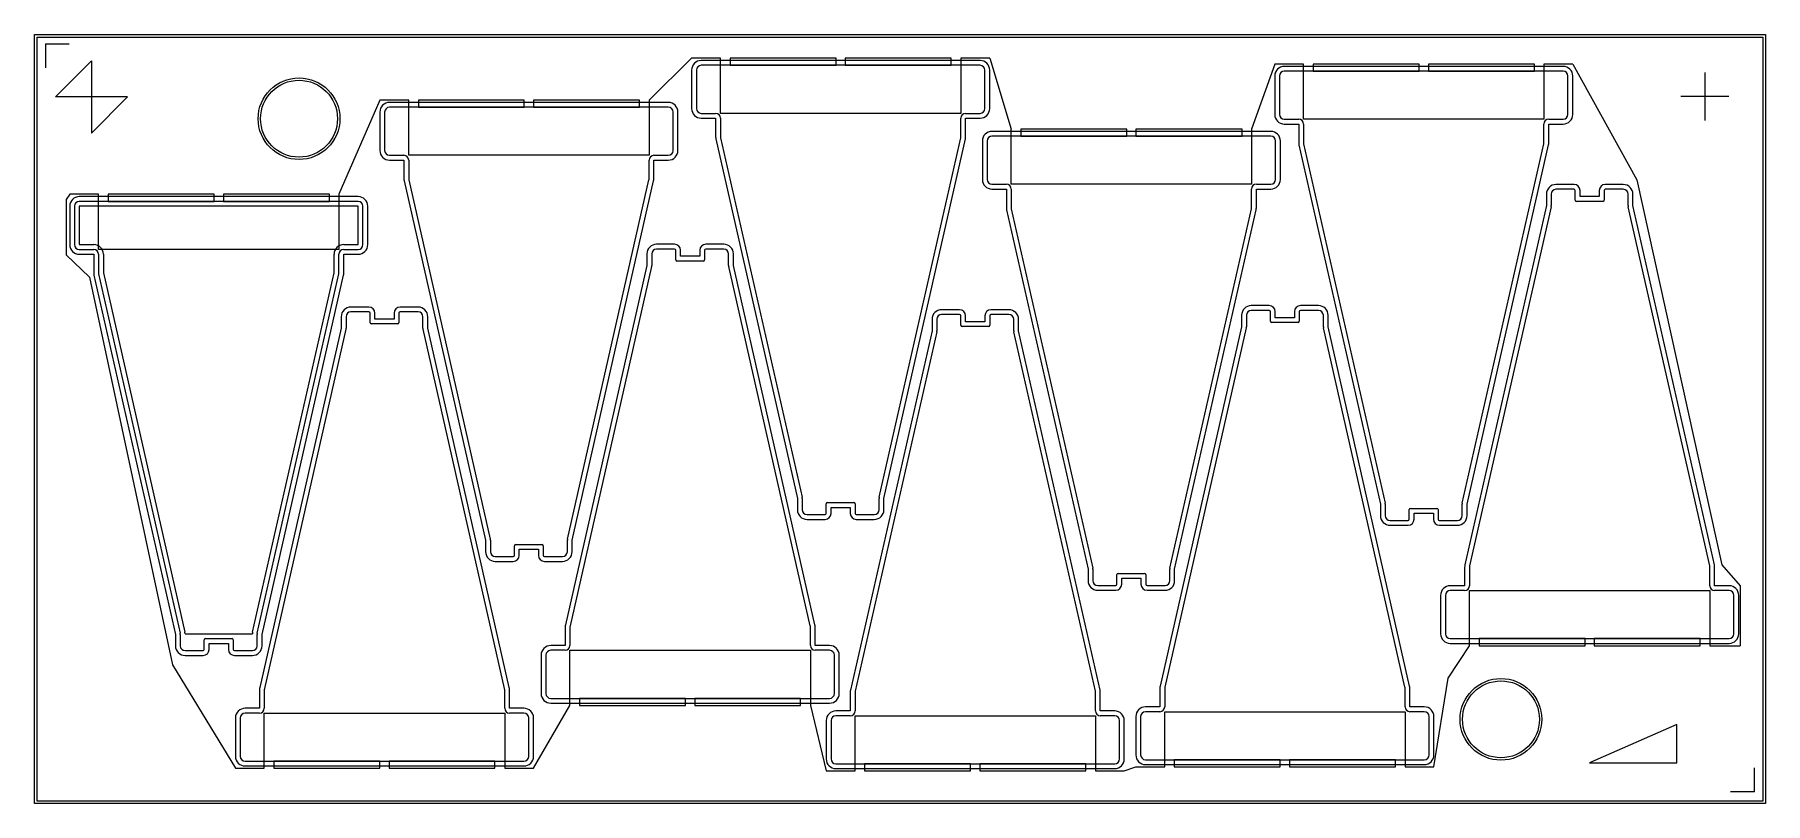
# Model space of a CAD drawing. Header units: millimetres. Extents: x 4.2 to 40.2, y 2.9 to 18.9.
import ezdxf

# ---------------------------------------------------------------- set-up
doc = ezdxf.new("R2010")
doc.units = ezdxf.units.MM
for name, color, linetype in [('CF_SHIELDS', 161, 'Continuous'), ('HOLES', 30, 'Continuous'), ('MARKERS', 1, 'Continuous'), ('OUTLINE', 50, 'Continuous'), ('pvdf', 120, 'Continuous'), ('PZT', 130, 'Continuous')]:
    doc.layers.add(name, color=color, linetype=linetype)

msp = doc.modelspace()

# ---------------------------------------------------------------- linework, layer by layer
at = {"layer": 'CF_SHIELDS'}
for p, q in [((17.868, 18.455), (16.983, 17.582)), ((18.468, 18.455), (17.868, 18.455)), ((18.468, 17.308), (18.468, 18.455)), ((18.671, 18.455), (18.671, 18.308)), ((20.872, 18.454), (18.671, 18.454)), ((20.872, 18.308), (20.872, 18.454)), ((23.269, 18.454), (21.064, 18.454)), ((21.064, 18.454), (21.064, 18.308)), ((23.269, 18.308), (23.269, 18.454)), ((24.068, 18.454), (23.468, 18.454)), ((23.468, 18.454), (23.468, 17.308)), ((24.068, 18.454), (24.515, 16.981)), ((18.671, 18.308), (20.872, 18.308)), ((21.064, 18.308), (23.269, 18.308)), ((29.996, 18.334), (29.515, 16.98)), ((30.596, 18.334), (29.996, 18.334)), ((30.596, 17.186), (30.596, 18.334)), ((30.799, 18.334), (30.799, 18.186)), ((33, 18.333), (30.799, 18.333)), ((30.799, 18.186), (33, 18.186)), ((33, 18.186), (33, 18.333)), ((35.397, 18.333), (33.192, 18.333)), ((33.192, 18.333), (33.192, 18.186)), ((33.192, 18.186), (35.397, 18.186)), ((35.397, 18.186), (35.397, 18.333)), ((36.196, 18.333), (35.596, 18.333)), ((35.596, 18.333), (35.596, 17.186)), ((36.196, 18.333), (37.528, 15.924)), ((11.383, 17.583), (10.532, 15.623)), ((11.983, 17.583), (11.383, 17.583)), ((11.983, 16.435), (11.983, 17.583)), ((12.185, 17.583), (12.185, 17.435)), ((14.387, 17.582), (12.185, 17.582)), ((12.185, 17.435), (14.387, 17.435)), ((14.387, 17.435), (14.387, 17.582)), ((16.784, 17.582), (14.579, 17.582)), ((14.579, 17.582), (14.579, 17.435)), ((14.579, 17.435), (16.784, 17.435)), ((16.784, 17.435), (16.784, 17.582)), ((16.983, 17.582), (16.983, 16.435)), ((23.468, 17.308), (18.468, 17.308)), ((24.515, 15.833), (24.515, 16.981)), ((24.717, 16.981), (24.717, 16.833)), ((26.919, 16.98), (24.717, 16.98)), ((26.919, 16.833), (26.919, 16.98)), ((29.316, 16.98), (27.111, 16.98)), ((27.111, 16.98), (27.111, 16.833)), ((29.316, 16.833), (29.316, 16.98)), ((29.515, 16.98), (29.515, 15.833)), ((35.596, 17.186), (30.596, 17.186)), ((24.717, 16.833), (26.919, 16.833)), ((27.111, 16.833), (29.316, 16.833)), ((16.983, 16.435), (11.983, 16.435)), ((37.528, 15.924), (39.294, 7.909)), ((4.932, 15.624), (4.858, 15.512)), ((4.858, 15.512), (4.858, 14.361)), ((5.532, 15.624), (4.932, 15.624)), ((5.532, 14.476), (5.532, 15.624)), ((5.734, 15.624), (5.734, 15.476)), ((7.936, 15.623), (5.734, 15.623)), ((7.936, 15.476), (7.936, 15.623)), ((10.333, 15.623), (8.128, 15.623)), ((8.128, 15.623), (8.128, 15.476)), ((10.333, 15.476), (10.333, 15.623)), ((10.532, 15.623), (10.532, 14.476)), ((29.515, 15.833), (24.515, 15.833)), ((5.734, 15.476), (7.936, 15.476)), ((8.128, 15.476), (10.333, 15.476)), ((10.532, 14.476), (5.532, 14.476)), ((4.858, 14.361), (5.345, 13.901)), ((5.345, 13.901), (7.073, 5.83)), ((39.294, 7.909), (39.68, 7.474)), ((34.047, 6.23), (34.047, 7.377)), ((34.047, 7.377), (39.047, 7.377)), ((39.047, 7.377), (39.047, 6.229)), ((39.68, 7.474), (39.68, 6.229)), ((15.338, 4.986), (15.338, 6.133)), ((15.338, 6.133), (20.338, 6.133)), ((20.338, 6.133), (20.338, 4.985)), ((33.607, 5.552), (34.047, 6.23)), ((36.451, 6.377), (34.246, 6.377)), ((34.246, 6.377), (34.246, 6.23)), ((34.246, 6.23), (36.451, 6.23)), ((36.451, 6.23), (36.451, 6.377)), ((38.844, 6.377), (36.643, 6.377)), ((36.643, 6.377), (36.643, 6.23)), ((36.643, 6.23), (38.844, 6.23)), ((38.844, 6.229), (38.844, 6.377)), ((39.047, 6.229), (39.647, 6.229)), ((39.647, 6.229), (39.68, 6.229)), ((7.073, 5.83), (8.38, 3.679)), ((33.308, 3.708), (33.607, 5.552)), ((17.743, 5.133), (15.538, 5.133)), ((15.538, 5.133), (15.538, 4.986)), ((17.743, 4.986), (17.743, 5.133)), ((20.136, 5.133), (17.934, 5.133)), ((17.934, 5.133), (17.934, 4.986)), ((20.136, 4.985), (20.136, 5.133)), ((8.98, 3.679), (8.98, 4.826)), ((8.98, 4.826), (13.98, 4.826)), ((13.98, 4.826), (13.98, 3.678)), ((14.58, 3.678), (15.338, 4.986)), ((15.538, 4.986), (17.743, 4.986)), ((17.934, 4.986), (20.136, 4.986)), ((20.338, 4.985), (20.668, 3.625)), ((21.268, 3.625), (21.268, 4.772)), ((21.268, 4.772), (26.268, 4.772)), ((26.268, 4.772), (26.268, 3.625)), ((27.708, 3.709), (27.708, 4.856)), ((27.708, 4.856), (32.708, 4.856)), ((32.708, 4.856), (32.708, 3.708)), ((8.38, 3.679), (8.98, 3.679)), ((11.384, 3.826), (9.179, 3.826)), ((9.179, 3.826), (9.179, 3.679)), ((9.179, 3.679), (11.384, 3.679)), ((11.384, 3.679), (11.384, 3.826)), ((13.777, 3.826), (11.576, 3.826)), ((11.576, 3.826), (11.576, 3.679)), ((11.576, 3.679), (13.777, 3.679)), ((13.777, 3.678), (13.777, 3.826)), ((13.98, 3.678), (14.58, 3.678)), ((20.668, 3.625), (21.268, 3.625)), ((23.672, 3.772), (21.467, 3.772)), ((21.467, 3.772), (21.467, 3.625)), ((21.467, 3.625), (23.672, 3.625)), ((23.672, 3.625), (23.672, 3.772)), ((26.065, 3.772), (23.864, 3.772)), ((23.864, 3.772), (23.864, 3.625)), ((23.864, 3.625), (26.065, 3.625)), ((26.065, 3.625), (26.065, 3.772)), ((26.268, 3.625), (26.868, 3.625)), ((26.868, 3.625), (27.108, 3.709)), ((27.108, 3.709), (27.708, 3.709)), ((30.113, 3.856), (27.908, 3.856)), ((27.908, 3.856), (27.908, 3.709)), ((27.908, 3.709), (30.113, 3.709)), ((30.113, 3.709), (30.113, 3.856)), ((32.506, 3.856), (30.304, 3.856)), ((30.304, 3.856), (30.304, 3.709)), ((30.304, 3.709), (32.506, 3.709)), ((32.506, 3.708), (32.506, 3.856)), ((32.708, 3.708), (33.308, 3.708))]:
    msp.add_line(p, q, dxfattribs=at)
at = {"layer": 'HOLES'}
for centre, radius in [((9.702, 17.197), 0.85), ((9.702, 17.197), 0.8), ((34.702, 4.697), 0.85), ((34.702, 4.697), 0.8)]:
    msp.add_circle(centre, radius, dxfattribs=at)
at = {"layer": 'MARKERS'}
for p, q in [((4.429, 18.755), (4.924, 18.755)), ((4.429, 18.755), (4.429, 18.253)), ((4.635, 17.65), (5.383, 18.399)), ((5.383, 18.399), (5.383, 16.899)), ((38.945, 18.157), (38.945, 17.157)), ((6.134, 17.65), (4.635, 17.65)), ((5.383, 16.899), (6.134, 17.65)), ((39.445, 17.657), (38.445, 17.657)), ((38.359, 4.589), (36.544, 3.789)), ((38.359, 3.789), (38.359, 4.589)), ((36.544, 3.789), (38.359, 3.789)), ((39.977, 3.188), (39.977, 3.688)), ((39.977, 3.188), (39.477, 3.188))]:
    msp.add_line(p, q, dxfattribs=at)
at = {"layer": 'OUTLINE'}
for points in [[(4.202, 18.947), (40.202, 18.947), (40.202, 2.947), (4.202, 2.947)], [(4.252, 18.897), (40.152, 18.897), (40.152, 2.997), (4.252, 2.997)]]:
    msp.add_lwpolyline(points, close=True, dxfattribs=at)
at = {"layer": 'pvdf', "linetype": 'Continuous', "lineweight": 25}
for p, q in [((5.132, 15.376), (5.132, 14.576)), ((10.932, 15.376), (5.132, 15.376)), ((10.932, 14.576), (10.932, 15.376)), ((5.132, 14.576), (5.432, 14.576)), ((10.632, 14.576), (10.932, 14.576)), ((5.632, 14.376), (5.632, 13.987)), ((10.432, 13.987), (10.432, 14.376)), ((5.632, 13.987), (7.327, 6.509)), ((8.737, 6.509), (10.432, 13.987)), ((7.331, 6.476), (8.732, 6.476))]:
    msp.add_line(p, q, dxfattribs=at)
for centre, start, end in [((5.432, 14.376), 0, 90), ((10.632, 14.376), 90, 180), ((7.132, 6.465), 3.2078, 12.7712), ((8.932, 6.465), 167.2288, 176.7922)]:
    msp.add_arc(centre, 0.2, start, end, dxfattribs=at)
at = {"layer": 'PZT', "linetype": 'Continuous', "lineweight": 25}
for p, q in [((23.868, 18.408), (18.068, 18.408)), ((17.868, 18.208), (17.868, 17.408)), ((17.968, 18.208), (17.968, 17.408)), ((23.868, 18.308), (18.068, 18.308)), ((23.968, 17.408), (23.968, 18.208)), ((24.068, 17.408), (24.068, 18.208)), ((29.996, 18.086), (29.996, 17.286)), ((30.096, 18.086), (30.096, 17.286)), ((35.996, 18.286), (30.196, 18.286)), ((35.996, 18.186), (30.196, 18.186)), ((36.096, 17.286), (36.096, 18.086)), ((36.196, 17.286), (36.196, 18.086)), ((11.383, 17.335), (11.383, 16.535)), ((11.483, 17.335), (11.483, 16.535)), ((17.383, 17.535), (11.583, 17.535)), ((17.383, 17.435), (11.583, 17.435)), ((17.483, 16.535), (17.483, 17.335)), ((17.583, 16.535), (17.583, 17.335)), ((18.068, 17.308), (18.368, 17.308)), ((23.568, 17.308), (23.868, 17.308)), ((18.068, 17.208), (18.368, 17.208)), ((18.368, 17.208), (18.368, 16.819)), ((18.468, 17.208), (18.468, 16.819)), ((23.468, 16.819), (23.468, 17.208)), ((23.568, 17.208), (23.868, 17.208)), ((23.568, 16.819), (23.568, 17.208)), ((29.915, 16.933), (24.115, 16.933)), ((30.196, 17.186), (30.496, 17.186)), ((30.196, 17.086), (30.496, 17.086)), ((30.496, 17.086), (30.496, 16.698)), ((30.596, 17.086), (30.596, 16.698)), ((35.596, 16.698), (35.596, 17.086)), ((35.696, 17.186), (35.996, 17.186)), ((35.696, 17.086), (35.996, 17.086)), ((35.696, 16.698), (35.696, 17.086)), ((18.373, 16.775), (20.068, 9.296)), ((18.471, 16.797), (20.166, 9.318)), ((21.771, 9.318), (23.466, 16.797)), ((21.868, 9.296), (23.563, 16.775)), ((23.915, 16.733), (23.915, 15.933)), ((24.015, 16.733), (24.015, 15.933)), ((29.915, 16.833), (24.115, 16.833)), ((30.015, 15.933), (30.015, 16.733)), ((30.115, 15.933), (30.115, 16.733)), ((30.501, 16.653), (32.196, 9.175)), ((30.598, 16.675), (32.293, 9.197)), ((33.898, 9.197), (35.593, 16.675)), ((33.996, 9.175), (35.691, 16.653)), ((11.583, 16.435), (11.883, 16.435)), ((11.583, 16.335), (11.883, 16.335)), ((11.883, 16.335), (11.883, 15.946)), ((11.983, 16.335), (11.983, 15.946)), ((16.983, 15.946), (16.983, 16.335)), ((17.083, 16.435), (17.383, 16.435)), ((17.083, 16.335), (17.383, 16.335)), ((17.083, 15.946), (17.083, 16.335)), ((11.888, 15.902), (13.583, 8.424)), ((11.985, 15.924), (13.68, 8.446)), ((15.285, 8.446), (16.98, 15.924)), ((15.383, 8.424), (17.078, 15.902)), ((10.932, 15.576), (5.132, 15.576)), ((24.115, 15.833), (24.415, 15.833)), ((24.115, 15.733), (24.415, 15.733)), ((24.415, 15.733), (24.415, 15.344)), ((24.515, 15.733), (24.515, 15.344)), ((29.515, 15.344), (29.515, 15.733)), ((29.615, 15.833), (29.915, 15.833)), ((29.615, 15.733), (29.915, 15.733)), ((29.615, 15.344), (29.615, 15.733)), ((35.647, 15.627), (35.647, 15.388)), ((35.747, 15.627), (35.747, 15.388)), ((36.222, 15.827), (35.847, 15.827)), ((36.222, 15.727), (35.847, 15.727)), ((36.247, 15.502), (36.247, 15.702)), ((36.347, 15.577), (36.347, 15.702)), ((36.747, 15.577), (36.347, 15.577)), ((36.747, 15.702), (36.747, 15.577)), ((36.847, 15.702), (36.847, 15.502)), ((37.247, 15.827), (36.872, 15.827)), ((37.247, 15.727), (36.872, 15.727)), ((37.347, 15.388), (37.347, 15.627)), ((37.447, 15.388), (37.447, 15.627)), ((4.932, 15.376), (4.932, 14.576)), ((5.032, 15.376), (5.032, 14.576)), ((10.932, 15.476), (5.132, 15.476)), ((11.032, 14.576), (11.032, 15.376)), ((11.132, 14.576), (11.132, 15.376)), ((24.42, 15.3), (26.115, 7.822)), ((24.517, 15.322), (26.212, 7.844)), ((27.817, 7.844), (29.512, 15.322)), ((27.915, 7.822), (29.61, 15.3)), ((35.647, 15.388), (33.952, 7.91)), ((35.744, 15.366), (34.049, 7.888)), ((36.822, 15.477), (36.272, 15.477)), ((39.044, 7.888), (37.349, 15.366)), ((39.142, 7.91), (37.447, 15.388)), ((5.132, 14.476), (5.432, 14.476)), ((10.632, 14.476), (10.932, 14.476)), ((17.513, 14.583), (17.138, 14.583)), ((17.513, 14.483), (17.138, 14.483)), ((17.538, 14.258), (17.538, 14.458)), ((17.638, 14.333), (17.638, 14.458)), ((18.038, 14.458), (18.038, 14.333)), ((18.138, 14.458), (18.138, 14.258)), ((18.538, 14.583), (18.163, 14.583)), ((18.538, 14.483), (18.163, 14.483)), ((5.132, 14.376), (5.432, 14.376)), ((5.432, 14.376), (5.432, 13.987)), ((5.532, 14.376), (5.532, 13.987)), ((10.532, 13.987), (10.532, 14.376)), ((10.632, 14.376), (10.932, 14.376)), ((10.632, 13.987), (10.632, 14.376)), ((16.938, 14.144), (15.243, 6.666)), ((17.036, 14.122), (15.341, 6.644)), ((16.938, 14.383), (16.938, 14.144)), ((17.038, 14.383), (17.038, 14.144)), ((18.113, 14.233), (17.563, 14.233)), ((18.038, 14.333), (17.638, 14.333)), ((18.638, 14.144), (18.638, 14.383)), ((20.336, 6.644), (18.641, 14.122)), ((18.738, 14.144), (18.738, 14.383)), ((20.433, 6.666), (18.738, 14.144)), ((5.437, 13.943), (7.132, 6.465)), ((5.534, 13.965), (7.229, 6.487)), ((8.834, 6.487), (10.529, 13.965)), ((8.932, 6.465), (10.627, 13.943)), ((10.58, 13.076), (10.58, 12.837)), ((10.68, 13.076), (10.68, 12.837)), ((11.155, 13.276), (10.78, 13.276)), ((11.155, 13.176), (10.78, 13.176)), ((11.18, 12.951), (11.18, 13.151)), ((11.28, 13.026), (11.28, 13.151)), ((11.68, 13.026), (11.28, 13.026)), ((11.68, 13.151), (11.68, 13.026)), ((11.78, 13.151), (11.78, 12.951)), ((12.18, 13.276), (11.805, 13.276)), ((12.18, 13.176), (11.805, 13.176)), ((12.28, 12.837), (12.28, 13.076)), ((12.38, 12.837), (12.38, 13.076)), ((22.868, 13.022), (22.868, 12.783)), ((22.968, 13.022), (22.968, 12.783)), ((23.443, 13.222), (23.068, 13.222)), ((23.443, 13.122), (23.068, 13.122)), ((23.468, 12.897), (23.468, 13.097)), ((23.568, 12.972), (23.568, 13.097)), ((23.968, 12.972), (23.568, 12.972)), ((23.968, 13.097), (23.968, 12.972)), ((24.068, 13.097), (24.068, 12.897)), ((24.468, 13.222), (24.093, 13.222)), ((24.468, 13.122), (24.093, 13.122)), ((24.568, 12.783), (24.568, 13.022)), ((24.668, 12.783), (24.668, 13.022)), ((29.308, 13.106), (29.308, 12.867)), ((29.408, 13.106), (29.408, 12.867)), ((29.883, 13.306), (29.508, 13.306)), ((29.883, 13.206), (29.508, 13.206)), ((29.908, 12.981), (29.908, 13.181)), ((30.008, 13.056), (30.008, 13.181)), ((30.408, 13.056), (30.008, 13.056)), ((30.408, 13.181), (30.408, 13.056)), ((30.508, 13.181), (30.508, 12.981)), ((30.908, 13.306), (30.533, 13.306)), ((30.908, 13.206), (30.533, 13.206)), ((31.008, 12.867), (31.008, 13.106)), ((31.108, 12.867), (31.108, 13.106)), ((10.58, 12.837), (8.885, 5.359)), ((10.677, 12.815), (8.982, 5.337)), ((11.755, 12.926), (11.205, 12.926)), ((13.977, 5.337), (12.282, 12.815)), ((14.075, 5.359), (12.38, 12.837)), ((22.868, 12.783), (21.173, 5.305)), ((22.966, 12.761), (21.271, 5.283)), ((24.043, 12.872), (23.493, 12.872)), ((26.266, 5.283), (24.571, 12.761)), ((26.363, 5.305), (24.668, 12.783)), ((29.308, 12.867), (27.613, 5.389)), ((29.406, 12.845), (27.711, 5.367)), ((30.483, 12.956), (29.933, 12.956)), ((32.706, 5.367), (31.011, 12.845)), ((32.803, 5.389), (31.108, 12.867)), ((20.068, 9.296), (20.068, 9.058)), ((20.168, 9.296), (20.168, 9.058)), ((20.668, 8.983), (20.668, 9.183)), ((20.693, 9.208), (21.243, 9.208)), ((20.768, 9.108), (21.168, 9.108)), ((20.768, 8.983), (20.768, 9.108)), ((21.168, 9.108), (21.168, 8.983)), ((21.268, 9.183), (21.268, 8.983)), ((21.768, 9.058), (21.768, 9.296)), ((21.868, 9.058), (21.868, 9.296)), ((32.196, 9.175), (32.196, 8.936)), ((32.296, 9.175), (32.296, 8.936)), ((32.796, 8.861), (32.796, 9.061)), ((32.821, 9.086), (33.371, 9.086)), ((33.396, 9.061), (33.396, 8.861)), ((33.896, 8.936), (33.896, 9.175)), ((33.996, 8.936), (33.996, 9.175)), ((20.268, 8.958), (20.643, 8.958)), ((20.268, 8.858), (20.643, 8.858)), ((21.293, 8.958), (21.668, 8.958)), ((21.293, 8.858), (21.668, 8.858)), ((32.396, 8.836), (32.771, 8.836)), ((32.396, 8.736), (32.771, 8.736)), ((32.896, 8.986), (33.296, 8.986)), ((32.896, 8.861), (32.896, 8.986)), ((33.296, 8.986), (33.296, 8.861)), ((33.421, 8.836), (33.796, 8.836)), ((33.421, 8.736), (33.796, 8.736)), ((13.583, 8.424), (13.583, 8.185)), ((13.683, 8.424), (13.683, 8.185)), ((14.183, 8.11), (14.183, 8.31)), ((14.208, 8.335), (14.758, 8.335)), ((14.783, 8.31), (14.783, 8.11)), ((15.283, 8.185), (15.283, 8.424)), ((15.383, 8.185), (15.383, 8.424)), ((13.783, 8.085), (14.158, 8.085)), ((13.783, 7.985), (14.158, 7.985)), ((14.283, 8.235), (14.683, 8.235)), ((14.283, 8.11), (14.283, 8.235)), ((14.683, 8.235), (14.683, 8.11)), ((14.808, 8.085), (15.183, 8.085)), ((14.808, 7.985), (15.183, 7.985)), ((26.115, 7.822), (26.115, 7.583)), ((26.215, 7.822), (26.215, 7.583)), ((26.715, 7.508), (26.715, 7.708)), ((26.74, 7.733), (27.29, 7.733)), ((26.815, 7.633), (27.215, 7.633)), ((26.815, 7.508), (26.815, 7.633)), ((27.215, 7.633), (27.215, 7.508)), ((27.315, 7.708), (27.315, 7.508)), ((27.815, 7.583), (27.815, 7.822)), ((27.915, 7.583), (27.915, 7.822)), ((33.947, 7.866), (33.947, 7.477)), ((34.047, 7.866), (34.047, 7.477)), ((39.047, 7.477), (39.047, 7.866)), ((39.147, 7.477), (39.147, 7.866)), ((26.315, 7.483), (26.69, 7.483)), ((26.315, 7.383), (26.69, 7.383)), ((27.34, 7.483), (27.715, 7.483)), ((27.34, 7.383), (27.715, 7.383)), ((33.447, 7.277), (33.447, 6.477)), ((33.547, 7.277), (33.547, 6.477)), ((33.947, 7.477), (33.647, 7.477)), ((33.947, 7.377), (33.647, 7.377)), ((39.447, 7.477), (39.147, 7.477)), ((39.447, 7.377), (39.147, 7.377)), ((39.547, 6.477), (39.547, 7.277)), ((39.647, 6.477), (39.647, 7.277)), ((15.238, 6.622), (15.238, 6.233)), ((15.338, 6.622), (15.338, 6.233)), ((20.338, 6.233), (20.338, 6.622)), ((20.438, 6.233), (20.438, 6.622)), ((7.132, 6.465), (7.132, 6.226)), ((7.232, 6.465), (7.232, 6.226)), ((7.332, 6.126), (7.707, 6.126)), ((7.732, 6.151), (7.732, 6.351)), ((7.757, 6.376), (8.307, 6.376)), ((7.832, 6.276), (8.232, 6.276)), ((7.832, 6.151), (7.832, 6.276)), ((8.232, 6.276), (8.232, 6.151)), ((8.332, 6.351), (8.332, 6.151)), ((8.357, 6.126), (8.732, 6.126)), ((8.832, 6.226), (8.832, 6.465)), ((8.932, 6.226), (8.932, 6.465)), ((15.238, 6.233), (14.938, 6.233)), ((15.238, 6.133), (14.938, 6.133)), ((20.738, 6.233), (20.438, 6.233)), ((20.738, 6.133), (20.438, 6.133)), ((33.647, 6.377), (39.447, 6.377)), ((33.647, 6.277), (39.447, 6.277)), ((7.332, 6.026), (7.707, 6.026)), ((8.357, 6.026), (8.732, 6.026)), ((14.738, 6.033), (14.738, 5.233)), ((14.838, 6.033), (14.838, 5.233)), ((20.838, 5.233), (20.838, 6.033)), ((20.938, 5.233), (20.938, 6.033)), ((8.88, 5.315), (8.88, 4.926)), ((8.98, 5.315), (8.98, 4.926)), ((13.98, 4.926), (13.98, 5.315)), ((14.08, 4.926), (14.08, 5.315)), ((14.938, 5.133), (20.738, 5.133)), ((21.168, 5.261), (21.168, 4.872)), ((21.268, 5.261), (21.268, 4.872)), ((26.268, 4.872), (26.268, 5.261)), ((26.368, 4.872), (26.368, 5.261)), ((27.608, 5.345), (27.608, 4.956)), ((27.708, 5.345), (27.708, 4.956)), ((32.708, 4.956), (32.708, 5.345)), ((32.808, 4.956), (32.808, 5.345)), ((8.38, 4.726), (8.38, 3.926)), ((8.48, 4.726), (8.48, 3.926)), ((8.88, 4.926), (8.58, 4.926)), ((8.88, 4.826), (8.58, 4.826)), ((14.38, 4.926), (14.08, 4.926)), ((14.38, 4.826), (14.08, 4.826)), ((14.48, 3.926), (14.48, 4.726)), ((14.58, 3.926), (14.58, 4.726)), ((14.938, 5.033), (20.738, 5.033)), ((21.168, 4.872), (20.868, 4.872)), ((21.168, 4.772), (20.868, 4.772)), ((26.668, 4.872), (26.368, 4.872)), ((26.668, 4.772), (26.368, 4.772)), ((27.108, 4.756), (27.108, 3.956)), ((27.208, 4.756), (27.208, 3.956)), ((27.608, 4.956), (27.308, 4.956)), ((27.608, 4.856), (27.308, 4.856)), ((33.108, 4.956), (32.808, 4.956)), ((33.108, 4.856), (32.808, 4.856)), ((33.208, 3.956), (33.208, 4.756)), ((33.308, 3.956), (33.308, 4.756)), ((20.668, 4.672), (20.668, 3.872)), ((20.768, 4.672), (20.768, 3.872)), ((26.768, 3.872), (26.768, 4.672)), ((26.868, 3.872), (26.868, 4.672)), ((8.58, 3.826), (14.38, 3.826)), ((8.58, 3.726), (14.38, 3.726)), ((20.868, 3.772), (26.668, 3.772)), ((20.868, 3.672), (26.668, 3.672)), ((27.308, 3.856), (33.108, 3.856)), ((27.308, 3.756), (33.108, 3.756))]:
    msp.add_line(p, q, dxfattribs=at)
for centre, radius, start, end in [((18.068, 18.208), 0.2, 90, 180), ((23.868, 18.208), 0.2, 0, 90), ((18.068, 18.208), 0.1, 90, 180), ((23.868, 18.208), 0.1, 0, 90), ((30.196, 18.086), 0.2, 90, 180), ((30.196, 18.086), 0.1, 90, 180), ((35.996, 18.086), 0.2, 0, 90), ((35.996, 18.086), 0.1, 0, 90), ((11.583, 17.335), 0.2, 90, 180), ((11.583, 17.335), 0.1, 90, 180), ((17.383, 17.335), 0.2, 0, 90), ((17.383, 17.335), 0.1, 0, 90), ((18.068, 17.408), 0.2, 180, 270), ((18.068, 17.408), 0.1, 180, 270), ((18.368, 17.208), 0.1, 0, 90), ((23.568, 17.208), 0.1, 90, 180), ((23.868, 17.408), 0.1, 270, 0), ((23.868, 17.408), 0.2, 270, 0), ((30.196, 17.286), 0.2, 180, 270), ((30.196, 17.286), 0.1, 180, 270), ((35.996, 17.286), 0.1, 270, 0), ((35.996, 17.286), 0.2, 270, 0), ((24.115, 16.733), 0.2, 90, 180), ((29.915, 16.733), 0.2, 0, 90), ((30.496, 17.086), 0.1, 0, 90), ((35.696, 17.086), 0.1, 90, 180), ((18.568, 16.819), 0.2, 180, 192.7712), ((18.568, 16.819), 0.1, 180, 192.7712), ((23.368, 16.819), 0.1, 347.2288, 0), ((23.368, 16.819), 0.2, 347.2288, 0), ((24.115, 16.733), 0.1, 90, 180), ((29.915, 16.733), 0.1, 0, 90), ((30.696, 16.698), 0.2, 180, 192.7712), ((30.696, 16.698), 0.1, 180, 192.7712), ((35.496, 16.698), 0.1, 347.2288, 0), ((35.496, 16.698), 0.2, 347.2288, 0), ((11.583, 16.535), 0.2, 180, 270), ((11.583, 16.535), 0.1, 180, 270), ((11.883, 16.335), 0.1, 0, 90), ((17.083, 16.335), 0.1, 90, 180), ((17.383, 16.535), 0.1, 270, 0), ((17.383, 16.535), 0.2, 270, 0), ((12.083, 15.946), 0.2, 180, 192.7712), ((12.083, 15.946), 0.1, 180, 192.7712), ((16.883, 15.946), 0.1, 347.2288, 0), ((16.883, 15.946), 0.2, 347.2288, 0), ((24.115, 15.933), 0.2, 180, 270), ((24.115, 15.933), 0.1, 180, 270), ((29.915, 15.933), 0.1, 270, 0), ((29.915, 15.933), 0.2, 270, 0), ((5.132, 15.376), 0.2, 90, 180), ((10.932, 15.376), 0.2, 0, 90), ((24.415, 15.733), 0.1, 0, 90), ((29.615, 15.733), 0.1, 90, 180), ((35.847, 15.627), 0.2, 90, 180), ((35.847, 15.627), 0.1, 90, 180), ((36.222, 15.702), 0.125, 0, 90), ((36.222, 15.702), 0.025, 0, 90), ((36.272, 15.502), 0.025, 180, 270), ((36.872, 15.702), 0.125, 90, 180), ((36.822, 15.502), 0.025, 270, 0), ((36.872, 15.702), 0.025, 90, 180), ((37.247, 15.627), 0.2, 0, 90), ((37.247, 15.627), 0.1, 0, 90), ((5.132, 15.376), 0.1, 90, 180), ((10.932, 15.376), 0.1, 0, 90), ((24.615, 15.344), 0.2, 180, 192.7712), ((24.615, 15.344), 0.1, 180, 192.7712), ((29.415, 15.344), 0.1, 347.2288, 0), ((29.415, 15.344), 0.2, 347.2288, 0), ((35.647, 15.388), 0.1, 347.2288, 0), ((37.447, 15.388), 0.1, 180, 192.7712), ((5.132, 14.576), 0.2, 180, 270), ((5.132, 14.576), 0.1, 180, 270), ((5.432, 14.376), 0.1, 0, 90), ((10.632, 14.376), 0.1, 90, 180), ((10.932, 14.576), 0.1, 270, 0), ((10.932, 14.576), 0.2, 270, 0), ((17.138, 14.383), 0.2, 90, 180), ((17.138, 14.383), 0.1, 90, 180), ((17.513, 14.458), 0.125, 0, 90), ((17.513, 14.458), 0.025, 0, 90), ((18.163, 14.458), 0.125, 90, 180), ((18.163, 14.458), 0.025, 90, 180), ((18.538, 14.383), 0.2, 0, 90), ((18.538, 14.383), 0.1, 0, 90), ((16.938, 14.144), 0.1, 347.2288, 0), ((17.563, 14.258), 0.025, 180, 270), ((18.113, 14.258), 0.025, 270, 0), ((18.738, 14.144), 0.1, 180, 192.7712), ((5.632, 13.987), 0.2, 180, 192.7712), ((5.632, 13.987), 0.1, 180, 192.7712), ((10.432, 13.987), 0.1, 347.2288, 0), ((10.432, 13.987), 0.2, 347.2288, 0), ((10.78, 13.076), 0.2, 90, 180), ((10.78, 13.076), 0.1, 90, 180), ((11.155, 13.151), 0.125, 0, 90), ((11.155, 13.151), 0.025, 0, 90), ((11.805, 13.151), 0.125, 90, 180), ((11.805, 13.151), 0.025, 90, 180), ((12.18, 13.076), 0.2, 0, 90), ((12.18, 13.076), 0.1, 0, 90), ((23.068, 13.022), 0.2, 90, 180), ((23.068, 13.022), 0.1, 90, 180), ((23.443, 13.097), 0.125, 0, 90), ((23.443, 13.097), 0.025, 0, 90), ((24.093, 13.097), 0.125, 90, 180), ((24.093, 13.097), 0.025, 90, 180), ((24.468, 13.022), 0.2, 0, 90), ((24.468, 13.022), 0.1, 0, 90), ((29.508, 13.106), 0.2, 90, 180), ((29.508, 13.106), 0.1, 90, 180), ((29.883, 13.181), 0.125, 0, 90), ((29.883, 13.181), 0.025, 0, 90), ((29.933, 12.981), 0.025, 180, 270), ((30.533, 13.181), 0.125, 90, 180), ((30.483, 12.981), 0.025, 270, 0), ((30.533, 13.181), 0.025, 90, 180), ((30.908, 13.106), 0.2, 0, 90), ((30.908, 13.106), 0.1, 0, 90), ((10.58, 12.837), 0.1, 347.2288, 0), ((11.205, 12.951), 0.025, 180, 270), ((11.755, 12.951), 0.025, 270, 0), ((12.38, 12.837), 0.1, 180, 192.7712), ((22.868, 12.783), 0.1, 347.2288, 0), ((23.493, 12.897), 0.025, 180, 270), ((24.043, 12.897), 0.025, 270, 0), ((24.668, 12.783), 0.1, 180, 192.7712), ((29.308, 12.867), 0.1, 347.2288, 0), ((31.108, 12.867), 0.1, 180, 192.7712), ((20.268, 9.058), 0.2, 180, 270), ((20.068, 9.296), 0.1, 0, 12.7712), ((20.268, 9.058), 0.1, 180, 270), ((20.693, 9.183), 0.025, 90, 180), ((21.243, 9.183), 0.025, 0, 90), ((21.668, 9.058), 0.1, 270, 0), ((21.668, 9.058), 0.2, 270, 0), ((21.868, 9.296), 0.1, 167.2288, 180), ((32.196, 9.175), 0.1, 0, 12.7712), ((32.821, 9.061), 0.025, 90, 180), ((33.371, 9.061), 0.025, 0, 90), ((33.996, 9.175), 0.1, 167.2288, 180), ((20.643, 8.983), 0.025, 270, 0), ((20.643, 8.983), 0.125, 270, 0), ((21.293, 8.983), 0.125, 180, 270), ((21.293, 8.983), 0.025, 180, 270), ((32.396, 8.936), 0.2, 180, 270), ((32.396, 8.936), 0.1, 180, 270), ((32.771, 8.861), 0.025, 270, 0), ((32.771, 8.861), 0.125, 270, 0), ((33.421, 8.861), 0.125, 180, 270), ((33.421, 8.861), 0.025, 180, 270), ((33.796, 8.936), 0.1, 270, 0), ((33.796, 8.936), 0.2, 270, 0), ((13.583, 8.424), 0.1, 0, 12.7712), ((14.208, 8.31), 0.025, 90, 180), ((14.758, 8.31), 0.025, 0, 90), ((15.383, 8.424), 0.1, 167.2288, 180), ((13.783, 8.185), 0.2, 180, 270), ((13.783, 8.185), 0.1, 180, 270), ((14.158, 8.11), 0.025, 270, 0), ((14.158, 8.11), 0.125, 270, 0), ((14.808, 8.11), 0.125, 180, 270), ((14.808, 8.11), 0.025, 180, 270), ((15.183, 8.185), 0.1, 270, 0), ((15.183, 8.185), 0.2, 270, 0), ((26.315, 7.583), 0.2, 180, 270), ((26.115, 7.822), 0.1, 0, 12.7712), ((26.315, 7.583), 0.1, 180, 270), ((26.74, 7.708), 0.025, 90, 180), ((27.29, 7.708), 0.025, 0, 90), ((27.715, 7.583), 0.1, 270, 0), ((27.715, 7.583), 0.2, 270, 0), ((27.915, 7.822), 0.1, 167.2288, 180), ((34.147, 7.866), 0.2, 167.2288, 180), ((34.147, 7.866), 0.1, 167.2288, 180), ((38.947, 7.866), 0.1, 0, 12.7712), ((38.947, 7.866), 0.2, 0, 12.7712), ((26.69, 7.508), 0.025, 270, 0), ((26.69, 7.508), 0.125, 270, 0), ((27.34, 7.508), 0.125, 180, 270), ((27.34, 7.508), 0.025, 180, 270), ((33.647, 7.277), 0.2, 90, 180), ((33.647, 7.277), 0.1, 90, 180), ((33.947, 7.477), 0.1, 270, 0), ((39.147, 7.477), 0.1, 180, 270), ((39.447, 7.277), 0.2, 0, 90), ((39.447, 7.277), 0.1, 0, 90), ((7.132, 6.465), 0.1, 0, 12.7712), ((8.932, 6.465), 0.1, 167.2288, 180), ((15.438, 6.622), 0.2, 167.2288, 180), ((15.438, 6.622), 0.1, 167.2288, 180), ((20.238, 6.622), 0.1, 0, 12.7712), ((20.238, 6.622), 0.2, 0, 12.7712), ((7.332, 6.226), 0.2, 180, 270), ((7.332, 6.226), 0.1, 180, 270), ((7.707, 6.151), 0.025, 270, 0), ((7.707, 6.151), 0.125, 270, 0), ((7.757, 6.351), 0.025, 90, 180), ((8.357, 6.151), 0.125, 180, 270), ((8.307, 6.351), 0.025, 0, 90), ((8.357, 6.151), 0.025, 180, 270), ((8.732, 6.226), 0.1, 270, 0), ((8.732, 6.226), 0.2, 270, 0), ((14.938, 6.033), 0.2, 90, 180), ((14.938, 6.033), 0.1, 90, 180), ((15.238, 6.233), 0.1, 270, 0), ((20.438, 6.233), 0.1, 180, 270), ((20.738, 6.033), 0.2, 0, 90), ((20.738, 6.033), 0.1, 0, 90), ((33.647, 6.477), 0.2, 180, 270), ((33.647, 6.477), 0.1, 180, 270), ((39.447, 6.477), 0.1, 270, 0), ((39.447, 6.477), 0.2, 270, 0), ((9.08, 5.315), 0.2, 167.2288, 180), ((9.08, 5.315), 0.1, 167.2288, 180), ((13.88, 5.315), 0.1, 0, 12.7712), ((13.88, 5.315), 0.2, 0, 12.7712), ((14.938, 5.233), 0.2, 180, 270), ((14.938, 5.233), 0.1, 180, 270), ((20.738, 5.233), 0.1, 270, 0), ((20.738, 5.233), 0.2, 270, 0), ((21.368, 5.261), 0.2, 167.2288, 180), ((21.368, 5.261), 0.1, 167.2288, 180), ((26.168, 5.261), 0.1, 0, 12.7712), ((26.168, 5.261), 0.2, 0, 12.7712), ((27.808, 5.345), 0.2, 167.2288, 180), ((27.808, 5.345), 0.1, 167.2288, 180), ((32.608, 5.345), 0.1, 0, 12.7712), ((32.608, 5.345), 0.2, 0, 12.7712), ((8.58, 4.726), 0.2, 90, 180), ((8.58, 4.726), 0.1, 90, 180), ((8.88, 4.926), 0.1, 270, 0), ((14.08, 4.926), 0.1, 180, 270), ((14.38, 4.726), 0.2, 0, 90), ((14.38, 4.726), 0.1, 0, 90), ((20.868, 4.672), 0.2, 90, 180), ((20.868, 4.672), 0.1, 90, 180), ((21.168, 4.872), 0.1, 270, 0), ((26.368, 4.872), 0.1, 180, 270), ((26.668, 4.672), 0.2, 0, 90), ((26.668, 4.672), 0.1, 0, 90), ((27.308, 4.756), 0.2, 90, 180), ((27.308, 4.756), 0.1, 90, 180), ((27.608, 4.956), 0.1, 270, 0), ((32.808, 4.956), 0.1, 180, 270), ((33.108, 4.756), 0.2, 0, 90), ((33.108, 4.756), 0.1, 0, 90), ((8.58, 3.926), 0.2, 180, 270), ((8.58, 3.926), 0.1, 180, 270), ((14.38, 3.926), 0.1, 270, 0), ((14.38, 3.926), 0.2, 270, 0), ((20.868, 3.872), 0.2, 180, 270), ((20.868, 3.872), 0.1, 180, 270), ((26.668, 3.872), 0.1, 270, 0), ((26.668, 3.872), 0.2, 270, 0), ((27.308, 3.956), 0.2, 180, 270), ((27.308, 3.956), 0.1, 180, 270), ((33.108, 3.956), 0.1, 270, 0), ((33.108, 3.956), 0.2, 270, 0)]:
    msp.add_arc(centre, radius, start, end, dxfattribs=at)

doc.saveas('drawing.dxf')
